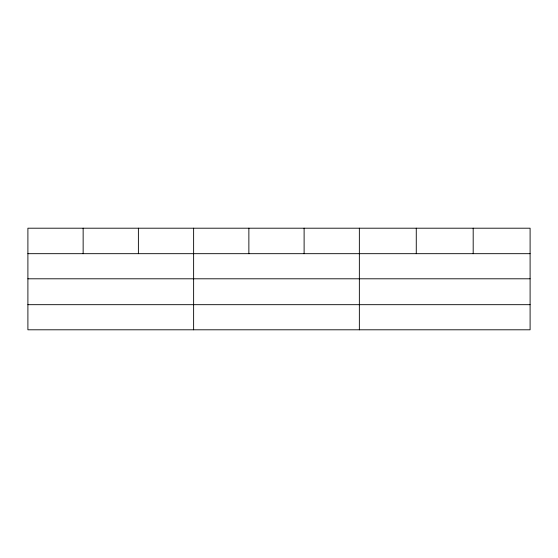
<?xml version="1.0" encoding="UTF-8"?>
<svg xmlns="http://www.w3.org/2000/svg" width="558" height="558" viewBox="0 0 558 558"><rect width="100%" height="100%" fill="white"/><g stroke="black" fill="none" stroke-linecap="round" stroke-linejoin="round"><path stroke-width="0.84" d="M530.1 278.798L530.1 228.201L27.9 228.201L27.9 329.799L530.1 329.799L530.1 278.798L27.9 278.798M27.9 253.681L530.1 253.681M27.9 304.682L530.1 304.682M473.184 228.201L473.184 253.681M416.268 228.201L416.268 253.681M359.352 228.201L359.352 329.799M304.11 228.201L304.11 253.681M248.868 228.201L248.868 253.681M193.626 228.201L193.626 329.799M138.384 228.201L138.384 253.681M83.142 228.201L83.142 253.681"/></g></svg>
